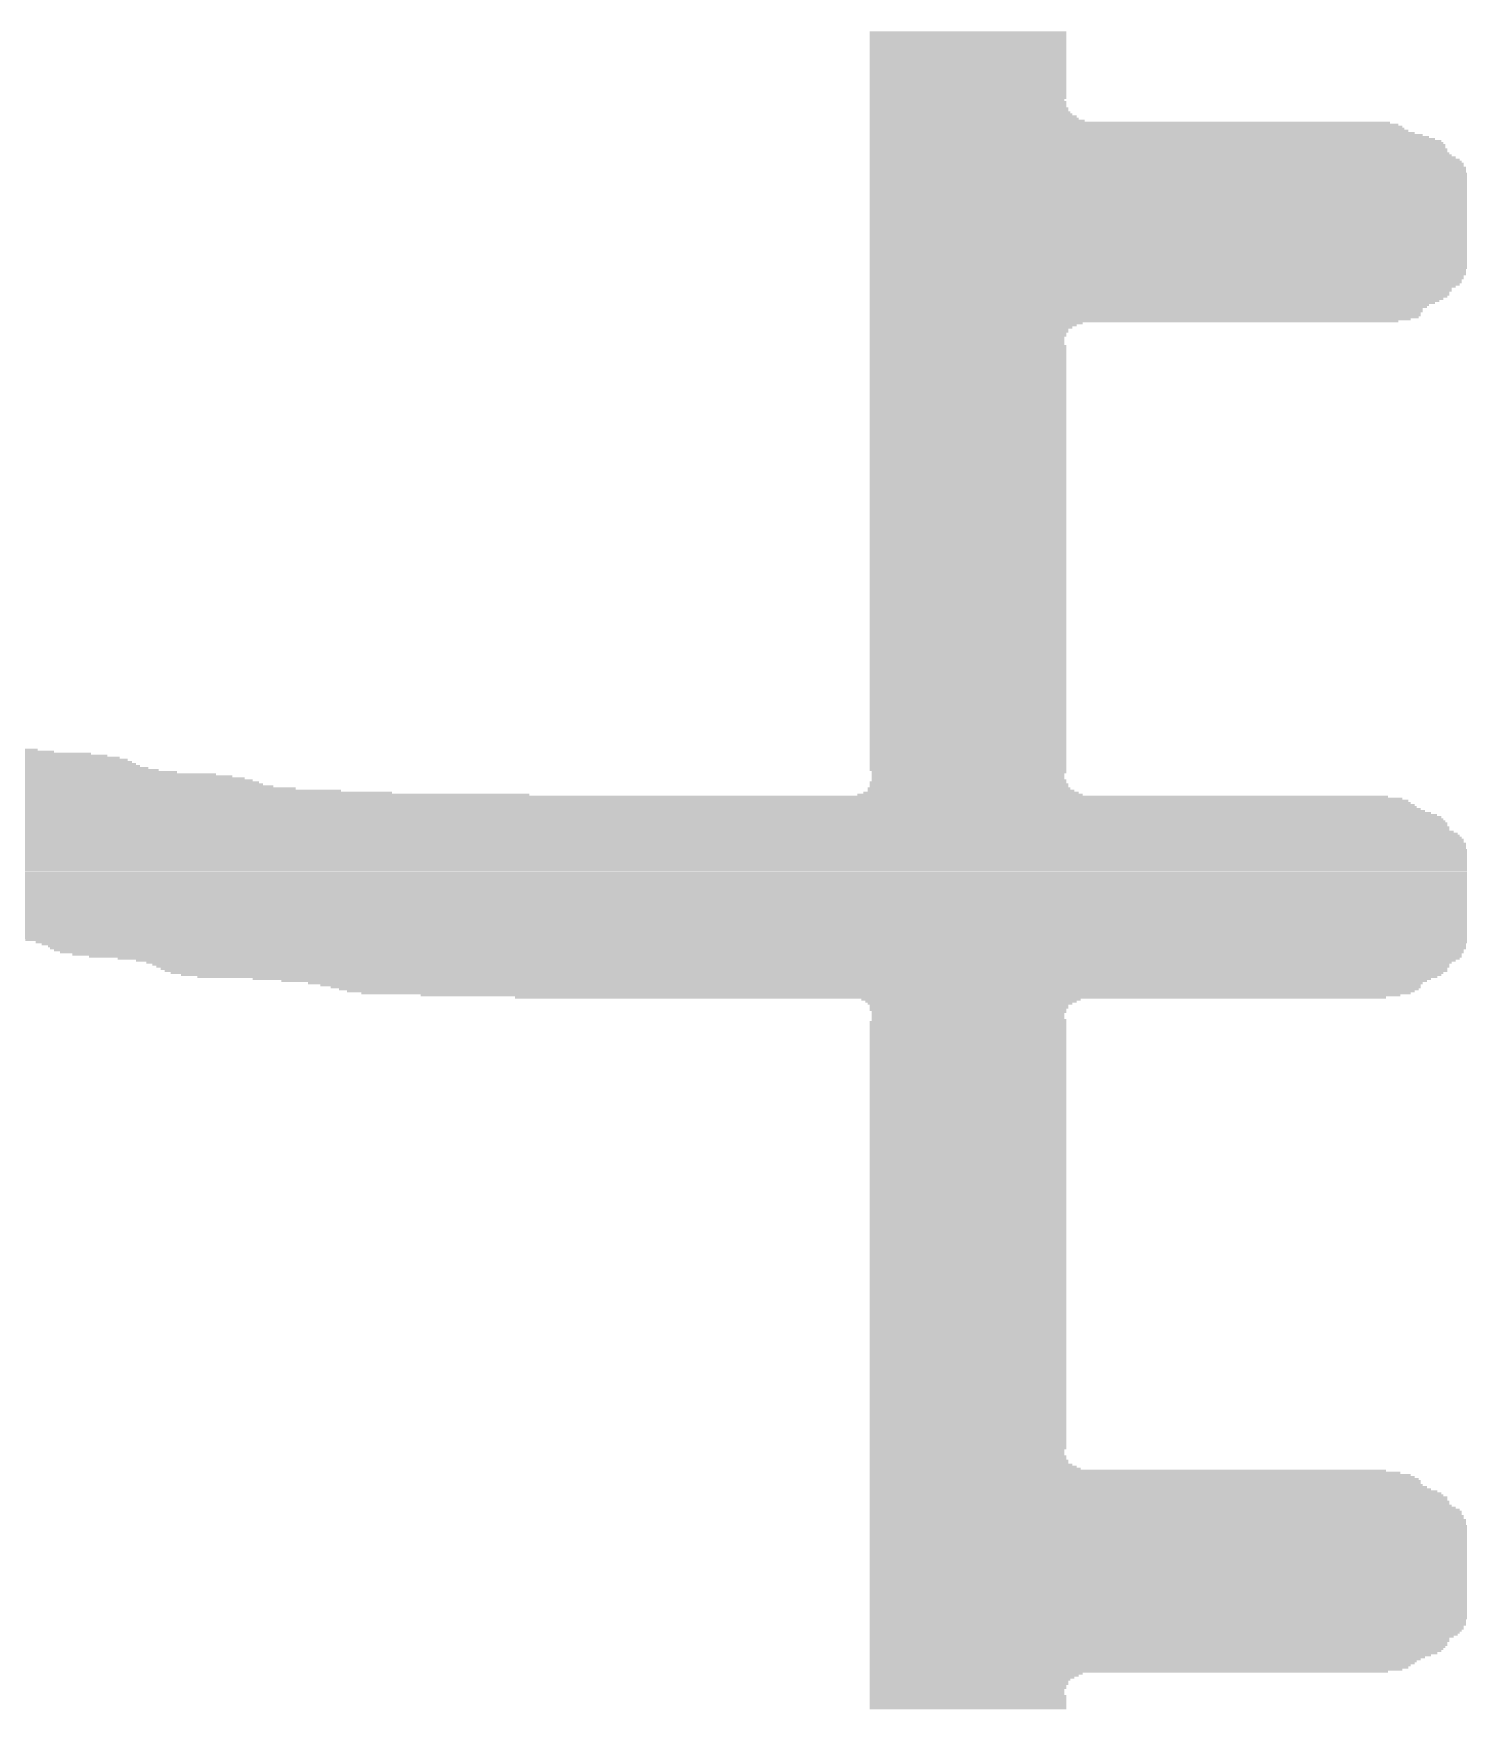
# Model space of a CAD drawing. Extents: x -10.8 to 30.8, y -20.2 to 41.7.
# Drawn here: x 5.016 to 8.549, y 33.383 to 37.539 of the extents above; entities that cross this region are included whole.
import ezdxf

# ---------------------------------------------------------------- set-up
doc = ezdxf.new("R2010")
doc.units = 0
doc.layers.add('21', color=253, linetype='CONTINUOUS')

# ---------------------------------------------------------------- blocks, each defined once
blk = doc.blocks.new('RECT')
blk.add_solid([(-0.5, -0.5), (0.5, -0.5), (-0.5, 0.5), (0.5, 0.5)])

msp = doc.modelspace()

# ---------------------------------------------------------------- block references
at = {"layer": '21', "yscale": 0.0051}
for p, xscale in [((7.333, 37.5412), 0.4877), ((7.333, 37.5361), 0.4877), ((7.333, 37.531), 0.4877), ((7.333, 37.526), 0.4877), ((7.333, 37.5209), 0.4877), ((7.333, 37.5158), 0.4877), ((7.333, 37.5107), 0.4877), ((7.333, 37.5056), 0.4877), ((7.333, 37.5006), 0.4877), ((7.333, 37.4955), 0.4877), ((7.333, 37.4904), 0.4877), ((7.333, 37.4853), 0.4877), ((7.333, 37.4802), 0.4877), ((7.333, 37.4752), 0.4877), ((7.333, 37.4701), 0.4877), ((7.333, 37.465), 0.4877), ((7.333, 37.4599), 0.4877), ((7.333, 37.4548), 0.4877), ((7.333, 37.4498), 0.4877), ((7.333, 37.4447), 0.4877), ((7.333, 37.4396), 0.4877), ((7.333, 37.4345), 0.4877), ((7.333, 37.4294), 0.4877), ((7.333, 37.4244), 0.4877), ((7.333, 37.4193), 0.4877), ((7.333, 37.4142), 0.4877), ((7.333, 37.4091), 0.4877), ((7.333, 37.404), 0.4877), ((7.333, 37.399), 0.4877), ((7.3304, 37.3736), 0.4826), ((7.333, 37.3939), 0.4877), ((7.333, 37.3888), 0.4877), ((7.333, 37.3837), 0.4877), ((7.333, 37.3786), 0.4877), ((7.333, 37.3685), 0.4877), ((7.333, 37.3634), 0.4877), ((7.333, 37.3583), 0.4877), ((7.3355, 37.3532), 0.4928), ((7.3355, 37.3482), 0.4928), ((7.3482, 37.3278), 0.5182), ((7.3558, 37.3228), 0.5334), ((7.3381, 37.3431), 0.4978), ((7.3406, 37.338), 0.5029), ((7.3457, 37.3329), 0.5131), ((7.7343, 37.3177), 1.2903), ((7.7495, 37.3075), 1.3208), ((7.7749, 37.2872), 1.3716), ((7.7445, 37.3126), 1.3106), ((7.7521, 37.3024), 1.3259), ((7.7572, 37.2974), 1.336), ((7.7648, 37.2923), 1.3513), ((7.7826, 37.2821), 1.3868), ((7.7902, 37.277), 1.4021), ((7.7978, 37.272), 1.4173), ((7.8003, 37.2669), 1.4224), ((7.8054, 37.2516), 1.4326), ((7.8054, 37.2466), 1.4326), ((7.8029, 37.2618), 1.4275), ((7.8029, 37.2567), 1.4275), ((7.808, 37.2415), 1.4376), ((7.8105, 37.2364), 1.4427), ((7.8156, 37.2313), 1.4529), ((7.8257, 37.2161), 1.4732), ((7.8257, 37.211), 1.4732), ((7.8308, 37.1907), 1.4834), ((7.8207, 37.2262), 1.463), ((7.8232, 37.2212), 1.4681), ((7.8283, 37.2059), 1.4783), ((7.8283, 37.2008), 1.4783), ((7.8283, 37.1958), 1.4783), ((7.8308, 37.1856), 1.4834), ((7.8308, 37.1805), 1.4834), ((7.8384, 37.1551), 1.4986), ((7.8334, 37.1754), 1.4884), ((7.8334, 37.1704), 1.4884), ((7.8359, 37.1653), 1.4935), ((7.8359, 37.1602), 1.4935), ((7.841, 37.15), 1.5037), ((7.8435, 37.1399), 1.5088), ((7.841, 37.145), 1.5037), ((7.8461, 37.1348), 1.5138), ((7.8461, 37.1297), 1.5138), ((7.8461, 37.1246), 1.5138), ((7.8486, 37.1196), 1.5189), ((7.8486, 37.1145), 1.5189), ((7.8486, 37.1094), 1.5189), ((7.8511, 37.0891), 1.524), ((7.8511, 37.084), 1.524), ((7.8511, 37.0789), 1.524), ((7.8511, 37.0738), 1.524), ((7.8511, 37.0688), 1.524), ((7.8511, 37.0637), 1.524), ((7.8486, 37.1043), 1.5189), ((7.8486, 37.0992), 1.5189), ((7.8486, 37.0942), 1.5189), ((7.8511, 37.0586), 1.524), ((7.8511, 37.0535), 1.524), ((7.8511, 37.0484), 1.524), ((7.8511, 37.0434), 1.524), ((7.8511, 37.0383), 1.524), ((7.8486, 37.0332), 1.5189), ((7.8486, 37.0281), 1.5189), ((7.8486, 37.023), 1.5189), ((7.8435, 36.9976), 1.5088), ((7.8384, 36.9875), 1.4986), ((7.8486, 37.018), 1.5189), ((7.8461, 37.0129), 1.5138), ((7.8461, 37.0078), 1.5138), ((7.8461, 37.0027), 1.5138), ((7.841, 36.9926), 1.5037), ((7.8359, 36.9824), 1.4935), ((7.8308, 36.9621), 1.4834), ((7.8308, 36.957), 1.4834), ((7.8334, 36.9773), 1.4884), ((7.8334, 36.9722), 1.4884), ((7.8334, 36.9672), 1.4884), ((7.8283, 36.9519), 1.4783), ((7.8283, 36.9468), 1.4783), ((7.8283, 36.9418), 1.4783), ((7.8257, 36.9367), 1.4732), ((7.8257, 36.9316), 1.4732), ((7.8232, 36.9265), 1.4681), ((7.8232, 36.9214), 1.4681), ((7.8207, 36.9164), 1.463), ((7.8156, 36.9113), 1.4529), ((7.8105, 36.9062), 1.4427), ((7.8105, 36.9011), 1.4427), ((7.8054, 36.8859), 1.4326), ((7.8003, 36.8808), 1.4224), ((7.78, 36.8605), 1.3818), ((7.808, 36.896), 1.4376), ((7.808, 36.891), 1.4376), ((7.7953, 36.8757), 1.4122), ((7.7902, 36.8706), 1.4021), ((7.7826, 36.8656), 1.3868), ((7.7749, 36.8554), 1.3716), ((7.7749, 36.8503), 1.3716), ((7.7724, 36.8452), 1.3665), ((7.7724, 36.8402), 1.3665), ((7.7699, 36.8351), 1.3614), ((7.7597, 36.83), 1.3411), ((7.7445, 36.8249), 1.3106), ((7.3533, 36.8198), 0.5283), ((7.3457, 36.8148), 0.5131), ((7.3355, 36.8046), 0.4928), ((7.3355, 36.7995), 0.4928), ((7.3304, 36.7843), 0.4826), ((7.3304, 36.7792), 0.4826), ((7.3304, 36.7741), 0.4826), ((7.3406, 36.8097), 0.5029), ((7.333, 36.7944), 0.4877), ((7.333, 36.7894), 0.4877), ((7.3304, 36.769), 0.4826), ((7.333, 36.764), 0.4877), ((7.333, 36.7589), 0.4877), ((7.333, 36.7538), 0.4877), ((7.333, 36.7487), 0.4877), ((7.333, 36.7436), 0.4877), ((7.333, 36.7386), 0.4877), ((7.333, 36.7335), 0.4877), ((7.333, 36.7284), 0.4877), ((7.333, 36.7233), 0.4877), ((7.333, 36.7182), 0.4877), ((7.333, 36.7132), 0.4877), ((7.333, 36.7081), 0.4877), ((7.333, 36.703), 0.4877), ((7.333, 36.6979), 0.4877), ((7.333, 36.6928), 0.4877), ((7.333, 36.6878), 0.4877), ((7.333, 36.6827), 0.4877), ((7.333, 36.6776), 0.4877), ((7.333, 36.6725), 0.4877), ((7.333, 36.6674), 0.4877), ((7.333, 36.6624), 0.4877), ((7.333, 36.6573), 0.4877), ((7.333, 36.6522), 0.4877), ((7.333, 36.6471), 0.4877), ((7.333, 36.642), 0.4877), ((7.333, 36.637), 0.4877), ((7.333, 36.6319), 0.4877), ((7.333, 36.6268), 0.4877), ((7.333, 36.6217), 0.4877), ((7.333, 36.6166), 0.4877), ((7.333, 36.6116), 0.4877), ((7.333, 36.6065), 0.4877), ((7.333, 36.6014), 0.4877), ((7.333, 36.5963), 0.4877), ((7.333, 36.5912), 0.4877), ((7.333, 36.5862), 0.4877), ((7.333, 36.5811), 0.4877), ((7.333, 36.576), 0.4877), ((7.333, 36.5709), 0.4877), ((7.333, 36.5658), 0.4877), ((7.333, 36.5608), 0.4877), ((7.333, 36.5557), 0.4877), ((7.333, 36.5506), 0.4877), ((7.333, 36.5455), 0.4877), ((7.333, 36.5404), 0.4877), ((7.333, 36.5354), 0.4877), ((7.333, 36.5303), 0.4877), ((7.333, 36.5252), 0.4877), ((7.333, 36.5201), 0.4877), ((7.333, 36.515), 0.4877), ((7.333, 36.51), 0.4877), ((7.333, 36.5049), 0.4877), ((7.333, 36.4998), 0.4877), ((7.333, 36.4947), 0.4877), ((7.333, 36.4896), 0.4877), ((7.333, 36.4846), 0.4877), ((7.333, 36.4795), 0.4877), ((7.333, 36.4744), 0.4877), ((7.333, 36.4693), 0.4877), ((7.333, 36.4642), 0.4877), ((7.333, 36.4592), 0.4877), ((7.333, 36.4541), 0.4877), ((7.333, 36.449), 0.4877), ((7.333, 36.4439), 0.4877), ((7.333, 36.4388), 0.4877), ((7.333, 36.4338), 0.4877), ((7.333, 36.4287), 0.4877), ((7.333, 36.4236), 0.4877), ((7.333, 36.4185), 0.4877), ((7.333, 36.4134), 0.4877), ((7.333, 36.4084), 0.4877), ((7.333, 36.4033), 0.4877), ((7.333, 36.3982), 0.4877), ((7.333, 36.3931), 0.4877), ((7.333, 36.388), 0.4877), ((7.333, 36.383), 0.4877), ((7.333, 36.3779), 0.4877), ((7.333, 36.3728), 0.4877), ((7.333, 36.3677), 0.4877), ((7.333, 36.3626), 0.4877), ((7.333, 36.3576), 0.4877), ((7.333, 36.3525), 0.4877), ((7.333, 36.3474), 0.4877), ((7.333, 36.3423), 0.4877), ((7.333, 36.3372), 0.4877), ((7.333, 36.3322), 0.4877), ((7.333, 36.3271), 0.4877), ((7.333, 36.322), 0.4877), ((7.333, 36.3169), 0.4877), ((7.333, 36.3118), 0.4877), ((7.333, 36.3068), 0.4877), ((7.333, 36.3017), 0.4877), ((7.333, 36.2966), 0.4877), ((7.333, 36.2915), 0.4877), ((7.333, 36.2864), 0.4877), ((7.333, 36.2814), 0.4877), ((7.333, 36.2763), 0.4877), ((7.333, 36.2712), 0.4877), ((7.333, 36.2661), 0.4877), ((7.333, 36.261), 0.4877), ((7.333, 36.256), 0.4877), ((7.333, 36.2509), 0.4877), ((7.333, 36.2458), 0.4877), ((7.333, 36.2407), 0.4877), ((7.333, 36.2356), 0.4877), ((7.333, 36.2306), 0.4877), ((7.333, 36.2255), 0.4877), ((7.333, 36.2204), 0.4877), ((7.333, 36.2153), 0.4877), ((7.333, 36.2102), 0.4877), ((7.333, 36.2052), 0.4877), ((7.333, 36.2001), 0.4877), ((7.333, 36.195), 0.4877), ((7.333, 36.1899), 0.4877), ((7.333, 36.1848), 0.4877), ((7.333, 36.1798), 0.4877), ((7.333, 36.1747), 0.4877), ((7.333, 36.1696), 0.4877), ((7.333, 36.1645), 0.4877), ((7.333, 36.1594), 0.4877), ((7.333, 36.1544), 0.4877), ((7.333, 36.1493), 0.4877), ((7.333, 36.1442), 0.4877), ((7.333, 36.1391), 0.4877), ((7.333, 36.134), 0.4877), ((7.333, 36.129), 0.4877), ((7.333, 36.1239), 0.4877), ((7.333, 36.1188), 0.4877), ((7.333, 36.1137), 0.4877), ((7.333, 36.1086), 0.4877), ((7.333, 36.1036), 0.4877), ((7.333, 36.0985), 0.4877), ((7.333, 36.0934), 0.4877), ((7.333, 36.0883), 0.4877), ((7.333, 36.0832), 0.4877), ((7.333, 36.0782), 0.4877), ((7.333, 36.0731), 0.4877), ((7.333, 36.068), 0.4877), ((7.333, 36.0629), 0.4877), ((7.333, 36.0578), 0.4877), ((7.333, 36.0528), 0.4877), ((7.333, 36.0477), 0.4877), ((7.333, 36.0426), 0.4877), ((7.333, 36.0375), 0.4877), ((7.333, 36.0324), 0.4877), ((7.333, 36.0274), 0.4877), ((7.333, 36.0223), 0.4877), ((7.333, 36.0172), 0.4877), ((7.333, 36.0121), 0.4877), ((7.333, 36.007), 0.4877), ((7.333, 36.002), 0.4877), ((7.333, 35.9969), 0.4877), ((7.333, 35.9918), 0.4877), ((7.333, 35.9867), 0.4877), ((7.333, 35.9816), 0.4877), ((7.333, 35.9766), 0.4877), ((7.333, 35.9715), 0.4877), ((7.333, 35.9664), 0.4877), ((7.333, 35.9613), 0.4877), ((7.333, 35.9562), 0.4877), ((7.333, 35.9512), 0.4877), ((7.333, 35.9461), 0.4877), ((7.333, 35.941), 0.4877), ((7.333, 35.9359), 0.4877), ((7.333, 35.9308), 0.4877), ((7.333, 35.9258), 0.4877), ((7.333, 35.9207), 0.4877), ((7.333, 35.9156), 0.4877), ((7.333, 35.9105), 0.4877), ((7.333, 35.9054), 0.4877), ((7.333, 35.9004), 0.4877), ((7.333, 35.8953), 0.4877), ((7.333, 35.8902), 0.4877), ((7.333, 35.8851), 0.4877), ((7.333, 35.88), 0.4877), ((7.333, 35.875), 0.4877), ((7.333, 35.8699), 0.4877), ((7.333, 35.8648), 0.4877), ((7.333, 35.8597), 0.4877), ((7.333, 35.8546), 0.4877), ((7.333, 35.8496), 0.4877), ((7.333, 35.8445), 0.4877), ((7.333, 35.8394), 0.4877), ((7.333, 35.8343), 0.4877), ((7.333, 35.8292), 0.4877), ((7.333, 35.8242), 0.4877), ((7.333, 35.8191), 0.4877), ((7.333, 35.814), 0.4877), ((7.333, 35.8089), 0.4877), ((7.333, 35.8038), 0.4877), ((7.333, 35.7988), 0.4877), ((7.333, 35.7937), 0.4877), ((7.333, 35.7886), 0.4877), ((7.333, 35.7835), 0.4877), ((7.333, 35.7784), 0.4877), ((4.1504, 35.7632), 1.7526), ((4.1732, 35.7581), 1.7882), ((4.224, 35.753), 1.8694), ((4.2469, 35.748), 1.905), ((4.2672, 35.7429), 1.9253), ((4.2824, 35.7378), 1.9355), ((7.333, 35.7734), 0.4877), ((7.333, 35.7683), 0.4877), ((7.333, 35.7632), 0.4877), ((7.333, 35.7581), 0.4877), ((7.333, 35.753), 0.4877), ((7.333, 35.748), 0.4877), ((7.333, 35.7429), 0.4877), ((7.333, 35.7378), 0.4877), ((4.2951, 35.7276), 1.9507), ((4.2901, 35.7327), 1.9406), ((4.3028, 35.7226), 1.9558), ((4.3155, 35.7175), 1.971), ((4.3332, 35.7124), 1.9863), ((4.3612, 35.7073), 2.0218), ((4.4171, 35.7022), 2.1031), ((4.4425, 35.6972), 2.1336), ((7.333, 35.7327), 0.4877), ((7.333, 35.7276), 0.4877), ((7.333, 35.7226), 0.4877), ((7.333, 35.7175), 0.4877), ((7.333, 35.7124), 0.4877), ((7.3355, 35.7073), 0.4826), ((7.333, 35.7022), 0.4775), ((7.333, 35.6972), 0.4775), ((4.4628, 35.6921), 2.1539), ((4.4755, 35.687), 2.1692), ((4.4856, 35.6819), 2.1793), ((4.4907, 35.6768), 2.1895), ((4.506, 35.6718), 2.2098), ((4.539, 35.6667), 2.2555), ((4.6025, 35.6616), 2.352), ((4.6761, 35.6565), 2.4587), ((5.1384, 35.6514), 2.2149), ((7.3381, 35.6514), 0.5588), ((7.3406, 35.6565), 0.5334), ((7.3355, 35.6667), 0.5029), ((7.3406, 35.6616), 0.5131), ((7.3355, 35.6768), 0.4928), ((7.3355, 35.6718), 0.4928), ((7.333, 35.6819), 0.4877), ((7.3355, 35.687), 0.4826), ((7.333, 35.6921), 0.4775), ((6.2128, 35.6464), 4.3231), ((6.2382, 35.6413), 4.3434), ((6.2509, 35.6362), 4.3485), ((6.256, 35.6311), 4.3485), ((6.2636, 35.626), 4.3536), ((6.2662, 35.621), 4.3586), ((6.2738, 35.6159), 4.3637), ((6.284, 35.6108), 4.3637), ((6.2967, 35.6057), 4.3688), ((6.3144, 35.6006), 4.3637), ((6.3246, 35.5956), 4.3637), ((6.3348, 35.5905), 4.3536), ((6.3398, 35.5854), 4.3536), ((6.3449, 35.5803), 4.3536), ((6.3475, 35.5752), 4.3485), ((6.3551, 35.5702), 4.3434), ((6.3576, 35.5651), 4.3383), ((6.3678, 35.56), 4.3383), ((6.3805, 35.5549), 4.3332), ((6.3906, 35.5498), 4.3231), ((6.3983, 35.5448), 4.318), ((6.4059, 35.5397), 4.3129), ((6.4084, 35.5346), 4.3078), ((6.4135, 35.5295), 4.3078), ((6.4135, 35.5244), 4.3078), ((6.416, 35.5194), 4.3028), ((6.4237, 35.5143), 4.2977), ((6.4313, 35.5092), 4.2824), ((6.4414, 35.5041), 4.2723), ((6.4516, 35.499), 4.252), ((6.4592, 35.494), 4.2367), ((6.4668, 35.4889), 4.2316), ((6.4719, 35.4838), 4.2316), ((6.477, 35.4787), 4.2316), ((6.477, 35.4736), 4.2316), ((6.4821, 35.4686), 4.2316), ((6.4897, 35.4635), 4.2266), ((6.4973, 35.4584), 4.2113), ((6.5075, 35.4533), 4.191), ((6.5253, 35.4482), 4.1656), ((6.538, 35.4432), 4.1402), ((6.5507, 35.4381), 4.1148), ((6.5532, 35.433), 4.1097), ((6.5557, 35.4279), 4.1046), ((6.5608, 35.4228), 4.1046), ((6.5634, 35.4178), 4.0996), ((6.5659, 35.4127), 4.0945), ((6.5786, 35.4076), 4.0691), ((6.5888, 35.4025), 4.0488), ((6.604, 35.3974), 4.0183), ((6.6142, 35.3924), 3.998), ((6.6243, 35.3873), 3.9776), ((6.6294, 35.3822), 3.9675), ((6.6319, 35.3771), 3.9624), ((6.6345, 35.372), 3.9573), ((6.637, 35.367), 3.9522), ((6.637, 35.3619), 3.9421), ((6.6472, 35.3568), 3.9218), ((6.6624, 35.3517), 3.8913), ((6.6777, 35.3466), 3.8608), ((6.6853, 35.3416), 3.8456), ((6.6929, 35.3365), 3.8202), ((6.698, 35.3314), 3.81), ((6.698, 35.3263), 3.7998), ((6.698, 35.3212), 3.7897), ((6.7005, 35.3162), 3.7846), ((6.7031, 35.3111), 3.7694), ((6.7107, 35.306), 3.744), ((6.7234, 35.3009), 3.7084), ((6.7691, 35.2958), 3.617), ((6.7843, 35.2908), 3.5763), ((6.797, 35.2857), 3.5509), ((6.8021, 35.2806), 3.5306), ((6.8097, 35.2755), 3.5154), ((6.8123, 35.2704), 3.5103), ((6.8148, 35.2654), 3.495), ((6.8224, 35.2603), 3.4798), ((6.8351, 35.2552), 3.4442), ((6.8555, 35.2501), 3.4036), ((6.8885, 35.245), 3.3274), ((6.9063, 35.24), 3.2715), ((6.9139, 35.2349), 3.236), ((6.919, 35.2298), 3.2156), ((6.924, 35.2247), 3.2055), ((6.9266, 35.2196), 3.1902), ((6.9317, 35.2146), 3.1801), ((6.9342, 35.2095), 3.1547), ((6.9444, 35.2044), 3.1242), ((6.9596, 35.1993), 3.0734), ((7.0206, 35.1942), 2.921), ((7.051, 35.1892), 2.8397), ((7.079, 35.1841), 2.7635), ((7.0917, 35.179), 2.728), ((7.1044, 35.1739), 2.7026), ((7.112, 35.1688), 2.6772), ((7.1171, 35.1638), 2.6467), ((7.1298, 35.1587), 2.601), ((7.1907, 35.1536), 2.4282), ((7.2898, 35.1485), 2.159), ((7.3406, 35.1434), 0.5436), ((7.3406, 35.1384), 0.5232), ((7.3381, 35.1333), 0.508), ((7.3355, 35.1282), 0.4928), ((7.3355, 35.1231), 0.4928), ((7.333, 35.118), 0.4877), ((7.3355, 35.113), 0.4826), ((7.333, 35.0876), 0.4877), ((7.333, 35.0825), 0.4877), ((7.333, 35.0774), 0.4877), ((7.333, 35.0723), 0.4877), ((7.3355, 35.0926), 0.4826), ((7.333, 35.1079), 0.4775), ((7.333, 35.1028), 0.4775), ((7.333, 35.0977), 0.4775), ((7.333, 35.0672), 0.4877), ((7.333, 35.0622), 0.4877), ((7.333, 35.0571), 0.4877), ((7.333, 35.052), 0.4877), ((7.333, 35.0469), 0.4877), ((7.333, 35.0418), 0.4877), ((7.333, 35.0368), 0.4877), ((7.333, 35.0317), 0.4877), ((7.333, 35.0266), 0.4877), ((7.333, 35.0215), 0.4877), ((7.333, 35.0164), 0.4877), ((7.333, 35.0114), 0.4877), ((7.333, 35.0063), 0.4877), ((7.333, 35.0012), 0.4877), ((7.333, 34.9961), 0.4877), ((7.333, 34.991), 0.4877), ((7.333, 34.986), 0.4877), ((7.333, 34.9809), 0.4877), ((7.333, 34.9758), 0.4877), ((7.333, 34.9707), 0.4877), ((7.333, 34.9656), 0.4877), ((7.333, 34.9606), 0.4877), ((7.333, 34.9555), 0.4877), ((7.333, 34.9504), 0.4877), ((7.333, 34.9453), 0.4877), ((7.333, 34.9402), 0.4877), ((7.333, 34.9352), 0.4877), ((7.333, 34.9301), 0.4877), ((7.333, 34.925), 0.4877), ((7.333, 34.9199), 0.4877), ((7.333, 34.9148), 0.4877), ((7.333, 34.9098), 0.4877), ((7.333, 34.9047), 0.4877), ((7.333, 34.8996), 0.4877), ((7.333, 34.8945), 0.4877), ((7.333, 34.8894), 0.4877), ((7.333, 34.8844), 0.4877), ((7.333, 34.8793), 0.4877), ((7.333, 34.8742), 0.4877), ((7.333, 34.8691), 0.4877), ((7.333, 34.864), 0.4877), ((7.333, 34.859), 0.4877), ((7.333, 34.8539), 0.4877), ((7.333, 34.8488), 0.4877), ((7.333, 34.8437), 0.4877), ((7.333, 34.8386), 0.4877), ((7.333, 34.8336), 0.4877), ((7.333, 34.8285), 0.4877), ((7.333, 34.8234), 0.4877), ((7.333, 34.8183), 0.4877), ((7.333, 34.8132), 0.4877), ((7.333, 34.8082), 0.4877), ((7.333, 34.8031), 0.4877), ((7.333, 34.798), 0.4877), ((7.333, 34.7929), 0.4877), ((7.333, 34.7878), 0.4877), ((7.333, 34.7828), 0.4877), ((7.333, 34.7777), 0.4877), ((7.333, 34.7726), 0.4877), ((7.333, 34.7675), 0.4877), ((7.333, 34.7624), 0.4877), ((7.333, 34.7574), 0.4877), ((7.333, 34.7523), 0.4877), ((7.333, 34.7472), 0.4877), ((7.333, 34.7421), 0.4877), ((7.333, 34.737), 0.4877), ((7.333, 34.732), 0.4877), ((7.333, 34.7269), 0.4877), ((7.333, 34.7218), 0.4877), ((7.333, 34.7167), 0.4877), ((7.333, 34.7116), 0.4877), ((7.333, 34.7066), 0.4877), ((7.333, 34.7015), 0.4877), ((7.333, 34.6964), 0.4877), ((7.333, 34.6913), 0.4877), ((7.333, 34.6862), 0.4877), ((7.333, 34.6812), 0.4877), ((7.333, 34.6761), 0.4877), ((7.333, 34.671), 0.4877), ((7.333, 34.6659), 0.4877), ((7.333, 34.6608), 0.4877), ((7.333, 34.6558), 0.4877), ((7.333, 34.6507), 0.4877), ((7.333, 34.6456), 0.4877), ((7.333, 34.6405), 0.4877), ((7.333, 34.6354), 0.4877), ((7.333, 34.6304), 0.4877), ((7.333, 34.6253), 0.4877), ((7.333, 34.6202), 0.4877), ((7.333, 34.6151), 0.4877), ((7.333, 34.61), 0.4877), ((7.333, 34.605), 0.4877), ((7.333, 34.5999), 0.4877), ((7.333, 34.5948), 0.4877), ((7.333, 34.5897), 0.4877), ((7.333, 34.5846), 0.4877), ((7.333, 34.5796), 0.4877), ((7.333, 34.5745), 0.4877), ((7.333, 34.5694), 0.4877), ((7.333, 34.5643), 0.4877), ((7.333, 34.5592), 0.4877), ((7.333, 34.5542), 0.4877), ((7.333, 34.5491), 0.4877), ((7.333, 34.544), 0.4877), ((7.333, 34.5389), 0.4877), ((7.333, 34.5338), 0.4877), ((7.333, 34.5288), 0.4877), ((7.333, 34.5237), 0.4877), ((7.333, 34.5186), 0.4877), ((7.333, 34.5135), 0.4877), ((7.333, 34.5084), 0.4877), ((7.333, 34.5034), 0.4877), ((7.333, 34.4983), 0.4877), ((7.333, 34.4932), 0.4877), ((7.333, 34.4881), 0.4877), ((7.333, 34.483), 0.4877), ((7.333, 34.478), 0.4877), ((7.333, 34.4729), 0.4877), ((7.333, 34.4678), 0.4877), ((7.333, 34.4627), 0.4877), ((7.333, 34.4576), 0.4877), ((7.333, 34.4526), 0.4877), ((7.333, 34.4475), 0.4877), ((7.333, 34.4424), 0.4877), ((7.333, 34.4373), 0.4877), ((7.333, 34.4322), 0.4877), ((7.333, 34.4272), 0.4877), ((7.333, 34.4221), 0.4877), ((7.333, 34.417), 0.4877), ((7.333, 34.4119), 0.4877), ((7.333, 34.4068), 0.4877), ((7.333, 34.4018), 0.4877), ((7.333, 34.3967), 0.4877), ((7.333, 34.3916), 0.4877), ((7.333, 34.3865), 0.4877), ((7.333, 34.3814), 0.4877), ((7.333, 34.3764), 0.4877), ((7.333, 34.3713), 0.4877), ((7.333, 34.3662), 0.4877), ((7.333, 34.3611), 0.4877), ((7.333, 34.356), 0.4877), ((7.333, 34.351), 0.4877), ((7.333, 34.3459), 0.4877), ((7.333, 34.3408), 0.4877), ((7.333, 34.3357), 0.4877), ((7.333, 34.3306), 0.4877), ((7.333, 34.3256), 0.4877), ((7.333, 34.3205), 0.4877), ((7.333, 34.3154), 0.4877), ((7.333, 34.3103), 0.4877), ((7.333, 34.3052), 0.4877), ((7.333, 34.3002), 0.4877), ((7.333, 34.2951), 0.4877), ((7.333, 34.29), 0.4877), ((7.333, 34.2849), 0.4877), ((7.333, 34.2798), 0.4877), ((7.333, 34.2748), 0.4877), ((7.333, 34.2697), 0.4877), ((7.333, 34.2646), 0.4877), ((7.333, 34.2595), 0.4877), ((7.333, 34.2544), 0.4877), ((7.333, 34.2494), 0.4877), ((7.333, 34.2443), 0.4877), ((7.333, 34.2392), 0.4877), ((7.333, 34.2341), 0.4877), ((7.333, 34.229), 0.4877), ((7.333, 34.224), 0.4877), ((7.333, 34.2189), 0.4877), ((7.333, 34.2138), 0.4877), ((7.333, 34.2087), 0.4877), ((7.333, 34.2036), 0.4877), ((7.333, 34.1986), 0.4877), ((7.333, 34.1935), 0.4877), ((7.333, 34.1884), 0.4877), ((7.333, 34.1833), 0.4877), ((7.333, 34.1782), 0.4877), ((7.333, 34.1732), 0.4877), ((7.333, 34.1681), 0.4877), ((7.333, 34.163), 0.4877), ((7.333, 34.1579), 0.4877), ((7.333, 34.1528), 0.4877), ((7.333, 34.1478), 0.4877), ((7.333, 34.1427), 0.4877), ((7.333, 34.1376), 0.4877), ((7.333, 34.1325), 0.4877), ((7.333, 34.1274), 0.4877), ((7.333, 34.1224), 0.4877), ((7.333, 34.1173), 0.4877), ((7.333, 34.1122), 0.4877), ((7.333, 34.1071), 0.4877), ((7.333, 34.102), 0.4877), ((7.333, 34.097), 0.4877), ((7.333, 34.0919), 0.4877), ((7.333, 34.0868), 0.4877), ((7.333, 34.0817), 0.4877), ((7.333, 34.0766), 0.4877), ((7.333, 34.0716), 0.4877), ((7.333, 34.0665), 0.4877), ((7.333, 34.0614), 0.4877), ((7.333, 34.0563), 0.4877), ((7.333, 34.0512), 0.4877), ((7.333, 34.0462), 0.4877), ((7.333, 34.0411), 0.4877), ((7.333, 34.036), 0.4877), ((7.333, 34.0309), 0.4877), ((7.3304, 34.0258), 0.4826), ((7.3304, 34.0208), 0.4826), ((7.3304, 34.0157), 0.4826), ((7.3355, 34.0004), 0.4928), ((7.3355, 33.9954), 0.4928), ((7.333, 34.0106), 0.4877), ((7.333, 34.0055), 0.4877), ((7.3406, 33.9903), 0.5029), ((7.7292, 33.975), 1.2802), ((7.3457, 33.9852), 0.5131), ((7.3508, 33.9801), 0.5232), ((7.747, 33.97), 1.3157), ((7.7597, 33.9649), 1.3411), ((7.7648, 33.9598), 1.3513), ((7.7699, 33.9547), 1.3614), ((7.7724, 33.9496), 1.3665), ((7.7749, 33.9395), 1.3716), ((7.78, 33.9344), 1.3818), ((7.7927, 33.9242), 1.4072), ((7.8003, 33.9141), 1.4224), ((7.8054, 33.909), 1.4326), ((7.7724, 33.9446), 1.3665), ((7.7851, 33.9293), 1.3919), ((7.7978, 33.9192), 1.4173), ((7.8054, 33.9039), 1.4326), ((7.808, 33.8988), 1.4376), ((7.808, 33.8938), 1.4376), ((7.8105, 33.8887), 1.4427), ((7.8156, 33.8836), 1.4529), ((7.8207, 33.8785), 1.463), ((7.8232, 33.8734), 1.4681), ((7.8232, 33.8684), 1.4681), ((7.8257, 33.8633), 1.4732), ((7.8257, 33.8582), 1.4732), ((7.8308, 33.8379), 1.4834), ((7.8308, 33.8328), 1.4834), ((7.8283, 33.8531), 1.4783), ((7.8283, 33.848), 1.4783), ((7.8283, 33.843), 1.4783), ((7.8334, 33.8277), 1.4884), ((7.8334, 33.8226), 1.4884), ((7.8435, 33.7972), 1.5088), ((7.8334, 33.8176), 1.4884), ((7.8359, 33.8125), 1.4935), ((7.841, 33.8074), 1.5037), ((7.841, 33.8023), 1.5037), ((7.8461, 33.7922), 1.5138), ((7.8461, 33.7871), 1.5138), ((7.8486, 33.782), 1.5189), ((7.8511, 33.7566), 1.524), ((7.8511, 33.7515), 1.524), ((7.8511, 33.7464), 1.524), ((7.8511, 33.7414), 1.524), ((7.8486, 33.7769), 1.5189), ((7.8486, 33.7718), 1.5189), ((7.8486, 33.7668), 1.5189), ((7.8486, 33.7617), 1.5189), ((7.8511, 33.7363), 1.524), ((7.8511, 33.7312), 1.524), ((7.8511, 33.7261), 1.524), ((7.8511, 33.721), 1.524), ((7.8511, 33.716), 1.524), ((7.8511, 33.7109), 1.524), ((7.8511, 33.7058), 1.524), ((7.8486, 33.7007), 1.5189), ((7.8486, 33.6956), 1.5189), ((7.8486, 33.6906), 1.5189), ((7.8486, 33.6855), 1.5189), ((7.8486, 33.6804), 1.5189), ((7.8486, 33.6753), 1.5189), ((7.8486, 33.6702), 1.5189), ((7.8461, 33.6652), 1.5138), ((7.8461, 33.6601), 1.5138), ((7.8435, 33.655), 1.5088), ((7.8435, 33.6499), 1.5088), ((7.8384, 33.6398), 1.4986), ((7.841, 33.6448), 1.5037), ((7.8359, 33.6347), 1.4935), ((7.8334, 33.6296), 1.4884), ((7.8334, 33.6245), 1.4884), ((7.8334, 33.6194), 1.4884), ((7.8308, 33.6144), 1.4834), ((7.8308, 33.6093), 1.4834), ((7.8257, 33.589), 1.4732), ((7.8257, 33.5839), 1.4732), ((7.8283, 33.6042), 1.4783), ((7.8283, 33.5991), 1.4783), ((7.8283, 33.594), 1.4783), ((7.8232, 33.5788), 1.4681), ((7.8207, 33.5737), 1.463), ((7.8181, 33.5686), 1.458), ((7.813, 33.5636), 1.4478), ((7.8054, 33.5483), 1.4326), ((7.8054, 33.5432), 1.4326), ((7.8003, 33.5331), 1.4224), ((7.808, 33.5585), 1.4376), ((7.808, 33.5534), 1.4376), ((7.8029, 33.5382), 1.4275), ((7.7927, 33.5229), 1.4072), ((7.7673, 33.5026), 1.3564), ((7.7978, 33.528), 1.4173), ((7.7851, 33.5178), 1.3919), ((7.7775, 33.5128), 1.3767), ((7.7724, 33.5077), 1.3665), ((7.7648, 33.4975), 1.3513), ((7.7597, 33.4924), 1.3411), ((7.7495, 33.4823), 1.3208), ((7.3482, 33.467), 0.5182), ((7.3431, 33.462), 0.508), ((7.3355, 33.4518), 0.4928), ((7.7572, 33.4874), 1.336), ((7.7318, 33.4772), 1.2852), ((7.3533, 33.4721), 0.5283), ((7.3381, 33.4569), 0.4978), ((7.3355, 33.4467), 0.4928), ((7.3304, 33.4315), 0.4826), ((7.3304, 33.4264), 0.4826), ((7.3304, 33.4213), 0.4826), ((7.333, 33.4416), 0.4877), ((7.333, 33.4366), 0.4877), ((7.333, 33.4162), 0.4877), ((7.333, 33.4112), 0.4877), ((7.333, 33.4061), 0.4877), ((7.333, 33.401), 0.4877), ((7.333, 33.3959), 0.4877), ((7.333, 33.3908), 0.4877), ((7.333, 33.3858), 0.4877)]:
    msp.add_blockref('RECT', p, dxfattribs=dict(at, xscale=xscale))

doc.saveas('drawing.dxf')
